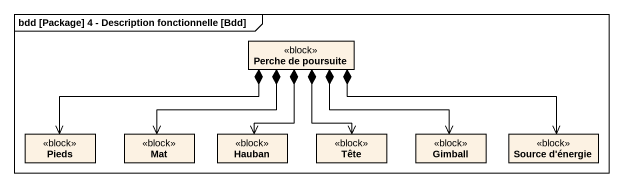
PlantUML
@startuml
mainframe bdd [Package] 4 - Description fonctionnelle [Bdd]
hide circle
hide empty members
class "Perche de poursuite" as Perche_de_poursuite <<block>>
class Pieds <<block>>
class Mat <<block>>
class Hauban <<block>>
class Tête <<block>>
class Gimball <<block>>
class "Source d'énergie" as Source_d_énergie <<block>>
Perche_de_poursuite *-left-> Pieds
Perche_de_poursuite *--> Mat
Perche_de_poursuite *--> Hauban
Perche_de_poursuite *--> Tête
Perche_de_poursuite *--> Gimball
Perche_de_poursuite *-right-> Source_d_énergie
@enduml
